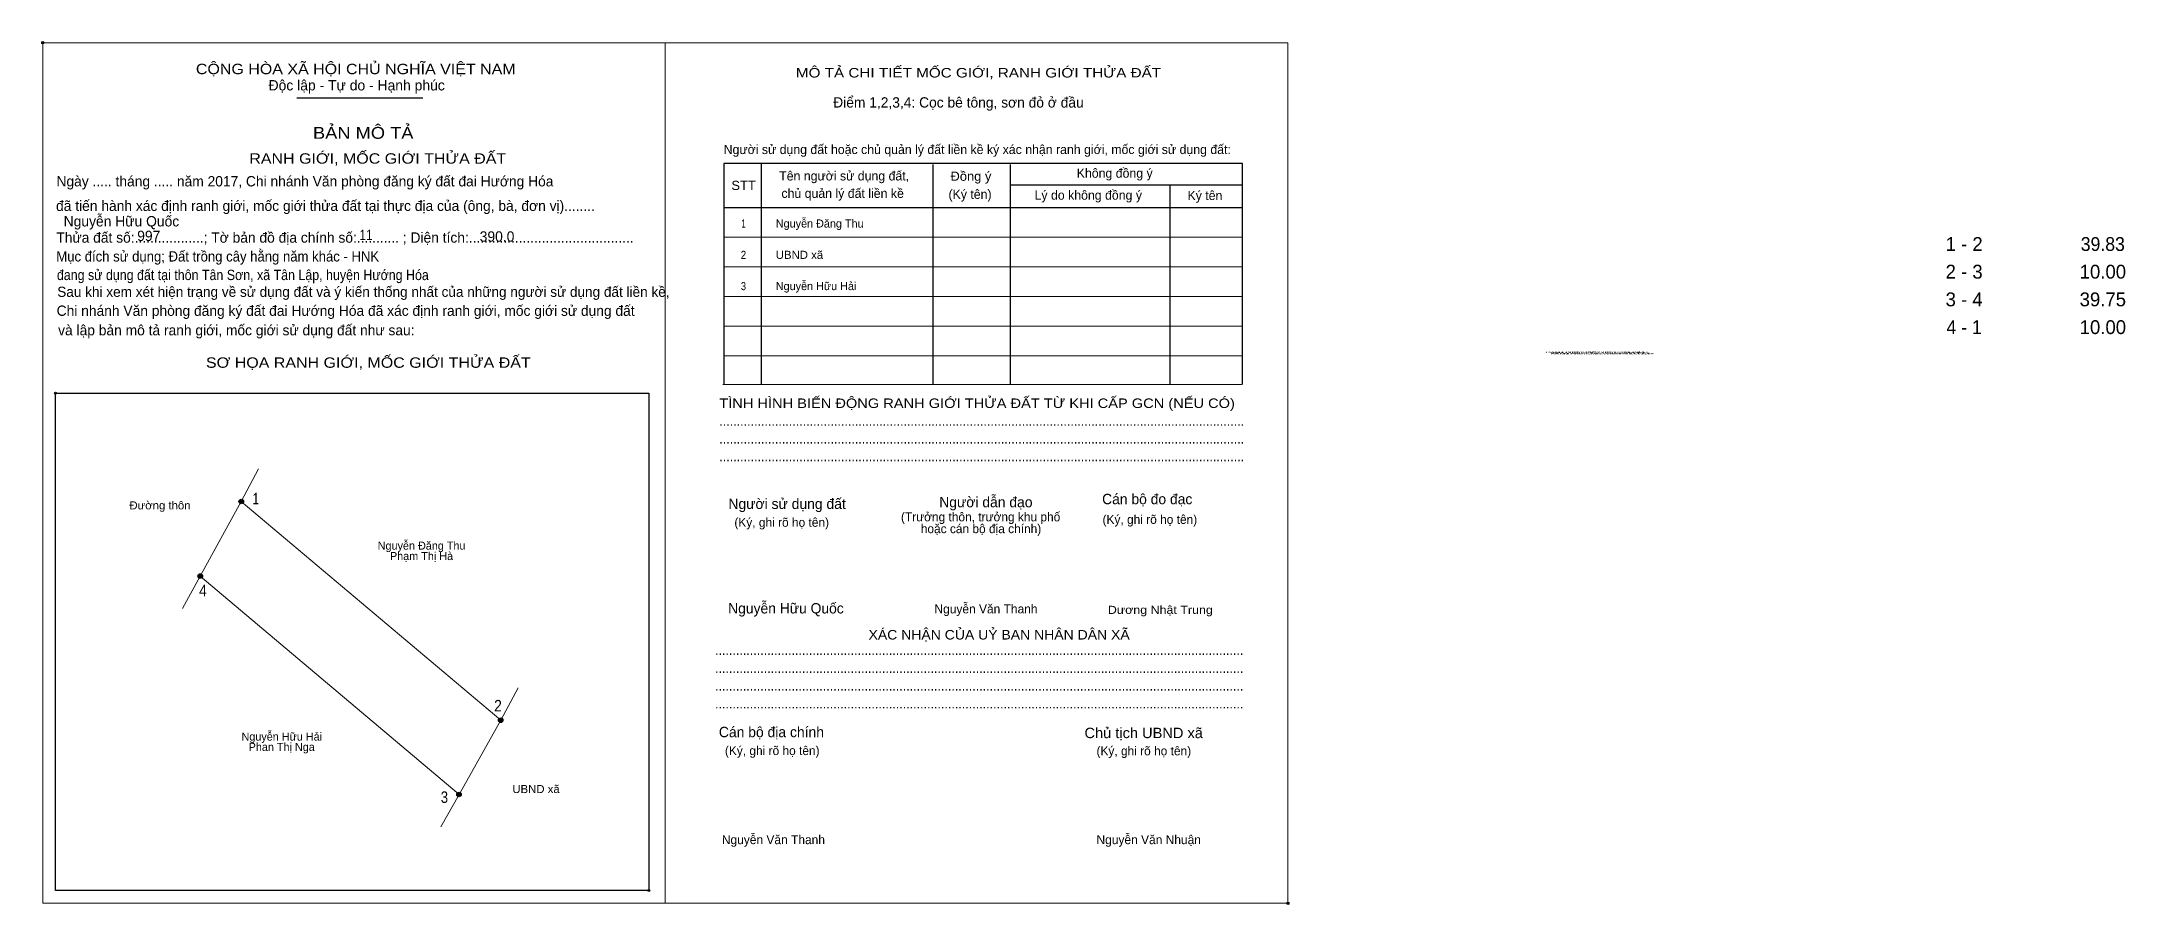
# Model space of a CAD drawing. Header units: metres. Extents: x 547896 to 548141, y 1837689 to 1837790.
import ezdxf
from ezdxf.enums import TextEntityAlignment as Align

# ---------------------------------------------------------------- set-up
doc = ezdxf.new("R2010")
doc.units = ezdxf.units.M
doc.header["$LTSCALE"] = 0.48
doc.header["$PDMODE"] = 32
doc.header["$PDSIZE"] = 0.24
for name, color, linetype, lineweight in [('1', 7, 'Continuous', 25), ('10', 7, 'Continuous', 13), ('11', 7, 'Continuous', 25), ('2', 7, 'Continuous', 13), ('27', 7, 'Continuous', 13)]:
    doc.layers.add(name, color=color, linetype=linetype, lineweight=lineweight)
for name, color, linetype in [('36', 7, 'Continuous'), ('52', 7, 'Continuous'), ('6', 7, 'Continuous'), ('60', 7, 'Continuous'), ('9', 7, 'Continuous')]:
    doc.layers.add(name, color=color, linetype=linetype)

msp = doc.modelspace()

# ---------------------------------------------------------------- hatches: boundary and pattern name
at = {"layer": '11'}
for points in [[(547920.0012, 1837736.48, 1), (547919.4588, 1837736.48, 1)], [(547920.0012, 1837736.48, 1), (547919.4588, 1837736.48, 1)], [(547915.1812, 1837727.72, 1), (547914.6388, 1837727.72, 1)], [(547950.4412, 1837710.79, 1), (547949.8988, 1837710.79, 1)], [(547945.5512, 1837702.07, 1), (547945.0088, 1837702.07, 1)]]:
    msp.add_hatch(color=256, dxfattribs=at).paths.add_polyline_path(points)

# ---------------------------------------------------------------- linework, layer by layer
at = {"layer": '1'}
for p, q in [((547926.25, 1837783.89), (547941.03, 1837783.89)), ((547980.73, 1837776.18), (547980.73, 1837750.22)), ((548000.88, 1837776.07), (548000.88, 1837750.22)), ((548009.98, 1837776.07), (548009.98, 1837750.22)), ((548009.98, 1837773.67), (548037.23, 1837773.67)), ((548028.69, 1837773.67), (548028.69, 1837750.22)), ((547976.35, 1837771.02), (548037.23, 1837771.02))]:
    msp.add_line(p, q, dxfattribs=at)
at = {"layer": '1', "lineweight": 13}
for p, q in [((547976.35, 1837767.53), (548037.23, 1837767.53)), ((547976.35, 1837764.05), (548037.23, 1837764.05)), ((547976.35, 1837760.56), (548037.23, 1837760.56)), ((547976.35, 1837757.08), (548037.23, 1837757.08)), ((547976.35, 1837753.59), (548037.23, 1837753.59)), ((547976.24, 1837750.22), (548037.13, 1837750.22))]:
    msp.add_line(p, q, dxfattribs=at)
at = {"layer": '1'}
msp.add_lwpolyline([(548037.23, 1837750.22), (548037.23, 1837776.18), (547976.35, 1837776.18), (547976.35, 1837750.22)], dxfattribs=at)
msp.add_lwpolyline([(547897.92, 1837749.19), (547967.57, 1837749.19), (547967.57, 1837690.8), (547897.92, 1837690.8)], close=True, dxfattribs=at)
for p in [(547896.42, 1837790.36), (547896.43, 1837790.36), (547897.92, 1837749.19), (547967.57, 1837690.8), (548042.57, 1837689.29)]:
    msp.add_point(p, dxfattribs=at)
at = {"layer": '10'}
msp.add_lwpolyline([(547919.73, 1837736.48), (547950.17, 1837710.79), (547945.28, 1837702.07), (547914.91, 1837727.72)], close=True, dxfattribs=at)
at = {"layer": '11'}
for centre in [(547919.73, 1837736.48), (547919.73, 1837736.48), (547914.91, 1837727.72), (547950.17, 1837710.79), (547945.28, 1837702.07)]:
    msp.add_circle(centre, 0.2712, dxfattribs=at)
at = {"layer": '2'}
for points in [[(547896.42, 1837790.36), (547969.49, 1837790.36), (547969.49, 1837689.29), (547896.42, 1837689.29)], [(547969.49, 1837790.36), (548042.56, 1837790.36), (548042.56, 1837689.29), (547969.49, 1837689.29)], [(547969.49, 1837790.36), (548042.56, 1837790.36), (548042.56, 1837689.29), (547969.49, 1837689.29)]]:
    msp.add_lwpolyline(points, close=True, dxfattribs=at)
at = {"layer": '27'}
for p, q in [((547919.73, 1837736.48), (547921.73, 1837740.33)), ((547914.91, 1837727.72), (547912.82, 1837723.92)), ((547950.17, 1837710.79), (547952.24, 1837714.6)), ((547945.28, 1837702.07), (547943.16, 1837698.28))]:
    msp.add_line(p, q, dxfattribs=at)

# ---------------------------------------------------------------- texts
at = {"layer": '1'}
for s, height, width, p in [('CỘNG HÒA XÃ HỘI CHỦ NGHĨA VIỆT NAM', 1.22, 1.15, (547914.4, 1837786.66)), ('RANH GIỚI, MỐC GIỚI THỬA ĐẤT', 1.22, 1.15, (547920.67, 1837776.15)), ('Đồng ý', 1.08, 1.05, (548002.96, 1837774.14)), ('STT', 1.08, 1.05, (547977.25, 1837773.06)), ('Mục đích sử dụng; Đất trồng cây hằng năm khác - HNK', 1.211, 0.95, (547898.02, 1837764.66)), ('đang sử dụng đất tại thôn Tân Sơn, xã Tân Lập, huyện Hướng Hóa', 1.211, 0.9, (547898.09, 1837762.48)), ('SƠ HỌA RANH GIỚI, MỐC GIỚI THỬA ĐẤT', 1.22, 1.15, (547915.58, 1837752.18)), ('RANH GIỚI, MỐC GIỚI THỬA ĐẤT', 0.1527, 3.55, (548072.84, 1837753.92)), ('RANH GIỚI, MỐC GIỚI THỬA ĐẤT', 0.1527, 3.55, (548073.29, 1837753.92)), ('RANH GIỚI, MỐC GIỚI THỬA ĐẤT', 0.1527, 3.55, (548073.43, 1837753.75)), ('RANH GIỚI, MỐC GIỚI THỬA ĐẤT', 0.1527, 3.55, (548073.88, 1837753.75)), ('TÌNH HÌNH BIẾN ĐỘNG RANH GIỚI THỬA ĐẤT TỪ KHI CẤP GCN (NẾU CÓ)', 1.115, 1.15, (547975.83, 1837747.46)), ('.......................................................................................................................................................', 1.22, 0.9, (547975.83, 1837745.37)), ('.......................................................................................................................................................', 1.22, 0.9, (547975.83, 1837743.28)), ('.......................................................................................................................................................', 1.22, 0.9, (547975.83, 1837741.19)), ('Dương Nhật Trung', 0.9493, 1.15, (548021.43, 1837723.28)), ('........................................................................................................................................................', 1.22, 0.9, (547975.33, 1837718.44)), ('........................................................................................................................................................', 1.22, 0.9, (547975.33, 1837716.34)), ('........................................................................................................................................................', 1.22, 0.9, (547975.33, 1837714.26)), ('........................................................................................................................................................', 1.22, 0.9, (547975.33, 1837712.17)), ('Chủ tịch UBND xã', 1.22, 1.05, (548018.69, 1837708.69))]:
    msp.add_text(s, height=height, dxfattribs=dict(at, width=width)).set_placement(p)
for s, height, width, p in [('MÔ TẢ CHI TIẾT MỐC GIỚI, RANH GIỚI THỬA ĐẤT', 1.115, 1.2, (548006.25, 1837786.27)), ('BẢN MÔ TẢ', 1.394, 1.15, (547934.04, 1837779.07)), ('XÁC NHẬN CỦA UỶ BAN NHÂN DÂN XÃ', 1.116, 1.1, (548008.67, 1837720.27))]:
    msp.add_text(s, height=height, dxfattribs=dict(at, width=width)).set_placement(p, align=Align.CENTER)
for s, height, p in [('Độc lập - Tự do - Hạnh phúc', 1.22, (547922.93, 1837784.75)), ('Điểm 1,2,3,4: Cọc bê tông, sơn đỏ ở đầu', 1.211, (547989.2, 1837782.74)), ('Người sử dụng đất hoặc chủ quản lý đất liền kề ký xác nhận ranh giới, mốc giới sử dụng đất:', 1.08, (547976.34, 1837777.28)), ('Tên người sử dụng đất,', 1.08, (547982.86, 1837774.18)), ('Không đồng ý', 1.08, (548017.78, 1837774.5)), ('Ngày ..... tháng ..... năm 2017, Chi nhánh Văn phòng đăng ký đất đai Hướng Hóa', 1.211, (547898.04, 1837773.48)), ('chủ quản lý đất liền kề', 1.08, (547983.12, 1837772.13)), ('(Ký tên)', 1.08, (548002.73, 1837772.02)), ('Lý do không đồng ý', 1.08, (548012.83, 1837771.92)), ('Ký tên', 1.08, (548030.78, 1837771.88)), (' đã tiến hành xác định ranh giới, mốc giới thửa đất tại thực địa của (ông, bà, đơn vị)........', 1.211, (547897.54, 1837770.6)), ('Thửa đất số:..................; Tờ bản đồ địa chính số:........... ; Diện tích:...........................................', 1.211, (547898.02, 1837766.87)), ('Sau khi xem xét hiện trạng về sử dụng đất và ý kiến thống nhất của những người sử dụng đất liền kề,', 1.192, (547898.13, 1837760.51)), ('Chi nhánh Văn phòng đăng ký đất đai Hướng Hóa đã xác định ranh giới, mốc giới sử dụng đất', 1.211, (547898.06, 1837758.28)), (' và lập bản mô tả ranh giới, mốc giới sử dụng đất như sau:', 1.211, (547897.78, 1837755.99)), ('Người sử dụng đất', 1.22, (547976.9, 1837735.6)), ('Người dẫn đạo', 1.219, (548001.64, 1837735.8)), ('Cán bộ đo đạc', 1.217, (548020.76, 1837736.16)), ('(Ký, ghi rõ họ tên)', 1.045, (547977.6, 1837733.51)), ('(Ký, ghi rõ họ tên)', 1.045, (548020.81, 1837733.85)), ('Nguyễn Văn Thanh', 1.05, (548001.08, 1837723.34)), ('Cán bộ địa chính', 1.22, (547975.78, 1837708.8)), ('(Ký, ghi rõ họ tên)', 1.045, (547976.49, 1837706.7)), ('(Ký, ghi rõ họ tên)', 1.045, (548020.1, 1837706.67)), ('Nguyễn Văn Thanh', 1.05, (547976.13, 1837696.24)), ('Nguyễn Văn Nhuận', 1.05, (548020.1, 1837696.24))]:
    msp.add_text(s, height=height, dxfattribs=at).set_placement(p)
for s, p in [('(Trưởng thôn, trưởng khu phố', (548006.5, 1837734.15)), ('hoặc cán bộ địa chính)', (548006.545, 1837732.76))]:
    msp.add_text(s, height=1.045, dxfattribs=at).set_placement(p, align=Align.CENTER)
at = {"layer": '36', "width": 1.05}
for s, p in [('Đường thôn', (547910.185, 1837735.55)), ('UBND xã', (547954.32, 1837702.24))]:
    msp.add_text(s, height=0.9493, dxfattribs=at).set_placement(p, align=Align.CENTER)
at = {"layer": '36'}
for s, p in [('Nguyễn Đăng Thu', (547940.89, 1837730.82)), ('Phạm Thị Hà', (547940.88, 1837729.6)), ('Nguyễn Hữu Hải', (547924.48, 1837708.4)), ('Phan Thị Nga', (547924.47, 1837707.18))]:
    msp.add_text(s, height=0.9493, dxfattribs=at).set_placement(p, align=Align.CENTER)
at = {"layer": '52'}
for s, p in [('1 - 2', (548121.93, 1837765.9)), ('2 - 3', (548121.93, 1837762.65)), ('10.00', (548138.21, 1837762.65)), ('3 - 4', (548121.93, 1837759.4)), ('39.75', (548138.205, 1837759.4)), ('10.00', (548138.21, 1837756.14))]:
    msp.add_text(s, height=1.627, dxfattribs=at).set_placement(p, align=Align.CENTER)
at = {"layer": '52', "width": 0.95}
for s, p in [('39.83', (548138.205, 1837765.9)), ('4 - 1', (548121.93, 1837756.14))]:
    msp.add_text(s, height=1.627, dxfattribs=at).set_placement(p, align=Align.CENTER)
at = {"layer": '6'}
for s, p in [('Nguyễn Hữu Quốc', (547898.88, 1837768.78)), ('997', (547907.51, 1837767.06)), ('390.0', (547947.71, 1837766.99)), ('Nguyễn Hữu Quốc', (547976.87, 1837723.33))]:
    msp.add_text(s, height=1.216, dxfattribs=at).set_placement(p)
at = {"layer": '6', "width": 0.85}
msp.add_text('11', height=1.216, dxfattribs=at).set_placement((547933.6, 1837767.18))
at = {"layer": '60'}
for s, width, p in [('1', 0.75, (547978.67, 1837768.65)), ('2', 0.9, (547978.665, 1837764.97)), ('3', 0.85, (547978.665, 1837761.3))]:
    msp.add_text(s, height=0.9493, dxfattribs=dict(at, width=width)).set_placement(p, align=Align.CENTER)
for s, p in [('Nguyễn Đăng Thu', (547982.46, 1837768.65)), ('Nguyễn Hữu Hải', (547982.46, 1837761.3))]:
    msp.add_text(s, height=0.9493, dxfattribs=at).set_placement(p)
at = {"layer": '60', "width": 1.05}
msp.add_text('UBND xã', height=0.9493, dxfattribs=at).set_placement((547982.46, 1837764.97))
at = {"layer": '9'}
for s, width, p in [('1', 0.75, (547921.43, 1837736.14)), ('4', 0.9, (547915.23, 1837725.34)), ('2', 0.9, (547949.855, 1837711.82)), ('3', 0.85, (547943.57, 1837701.08))]:
    msp.add_text(s, height=1.356, dxfattribs=dict(at, width=width)).set_placement(p, align=Align.CENTER)

doc.saveas('drawing.dxf')
